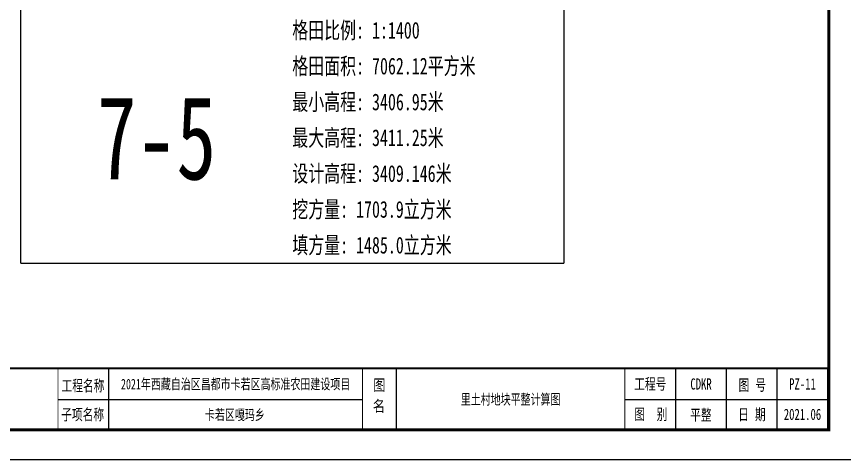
# Model space of a CAD drawing. Extents: x 4283 to 40403, y 1134 to 1764.
# Drawn here: x 8281 to 8479.2, y 1467.1 to 1573.1 of the extents above; entities that cross this region are included whole.
import ezdxf
from ezdxf.enums import TextEntityAlignment as Align

# ---------------------------------------------------------------- set-up
doc = ezdxf.new("R2010")
doc.units = 0
for name, color, linetype in [('PUB_TITLE', 4, 'Continuous'), ('S-MODIFY', 4, 'Continuous'), ('tdz_土方计算图', 7, 'Continuous'), ('华泽绵阳图框', 7, 'Continuous')]:
    doc.layers.add(name, color=color, linetype=linetype)
doc.styles.add('-宋体', font='', dxfattribs={"width": 0.8})
doc.styles.add('GLand', font='')
doc.styles.add('长仿宋', font='', dxfattribs={"width": 0.7, "height": 5})
doc.styles.get('-宋体').set_extended_font_data('SimSun')
doc.styles.get('GLand').set_extended_font_data('FangSong_GB2312')
doc.styles.get('长仿宋').set_extended_font_data('SimSun')

msp = doc.modelspace()

# ---------------------------------------------------------------- linework, layer by layer
msp.add_lwpolyline([(8281.99, 1514.09), (8411.99, 1514.09)])
at = {"layer": 'PUB_TITLE'}
msp.add_lwpolyline([(8062.53, 1467.09), (8482.53, 1467.09), (8482.53, 1764.09), (8062.53, 1764.09)], close=True, dxfattribs=at)
at = {"layer": 'PUB_TITLE', "color": 7, "const_width": 0.566}
msp.add_lwpolyline([(8475.46, 1474.16), (8475.46, 1756.99)], dxfattribs=at)
at = {"layer": 'PUB_TITLE', "color": 7, "const_width": 0.506}
msp.add_lwpolyline([(8080.21, 1474.16), (8475.23, 1474.16), (8475.24, 1488.92), (8080.21, 1488.92)], close=True, dxfattribs=at)
at = {"layer": 'S-MODIFY'}
msp.add_lwpolyline([(8062.53, 1467.09), (8482.53, 1467.09), (8482.53, 1764.09), (8062.53, 1764.09)], close=True, dxfattribs=at)
at = {"layer": 'tdz_土方计算图', "linetype": 'Continuous'}
for points in [[(8281.99, 1514.09), (8281.99, 1514.09), (8281.99, 1674.09), (8281.99, 1674.09)], [(8411.99, 1674.09), (8411.99, 1514.09)]]:
    msp.add_lwpolyline(points, dxfattribs=at)
at = {"layer": '华泽绵阳图框', "color": 7}
for p, q in [((8303.04, 1474.16), (8303.04, 1488.92)), ((8371.92, 1474.16), (8371.92, 1488.92)), ((8438.78, 1474.08), (8438.78, 1488.84)), ((8450.93, 1474.08), (8450.93, 1488.84)), ((8463.08, 1474.08), (8463.08, 1488.84)), ((8290.89, 1481.46), (8363.82, 1481.46)), ((8426.62, 1481.46), (8475.23, 1481.46))]:
    msp.add_line(p, q, dxfattribs=at)
at = {"layer": '华泽绵阳图框', "color": 7, "const_width": 0.707}
msp.add_lwpolyline([(8080.21, 1474.16), (8475.46, 1474.16), (8475.46, 1756.99), (8080.21, 1756.99)], close=True, dxfattribs=at)
at = {"layer": '华泽绵阳图框', "color": 7, "const_width": 0.506}
msp.add_lwpolyline([(8080.21, 1488.92), (8475.24, 1488.92)], dxfattribs=at)
at = {"layer": '华泽绵阳图框', "color": 7, "const_width": 0.203, "flags": 128}
for points in [[(8290.89, 1474.16), (8290.89, 1488.92)], [(8363.82, 1474.16), (8363.82, 1488.92)], [(8426.62, 1474.08), (8426.62, 1488.84)]]:
    msp.add_lwpolyline(points, dxfattribs=at)

# ---------------------------------------------------------------- texts
at = {"layer": 'tdz_土方计算图', "linetype": 'Continuous', "style": 'GLand', "width": 0.7}
for s, p in [('格田比例: 1:1400', (8346.99, 1569.81)), ('格田面积: 7062.12平方米', (8346.99, 1561.24)), ('最小高程: 3406.95米', (8346.99, 1552.66)), ('最大高程: 3411.25米', (8346.99, 1544.09)), ('设计高程: 3409.146米', (8346.99, 1535.52)), ('挖方量: 1703.9立方米', (8346.99, 1526.95)), ('填方量: 1485.0立方米', (8346.99, 1518.38))]:
    msp.add_text(s, height=4, dxfattribs=at).set_placement(p, align=Align.MIDDLE_LEFT)
at = {"layer": 'tdz_土方计算图', "color": 6, "linetype": 'Continuous', "style": 'GLand', "width": 0.7}
msp.add_text('7-5', height=20, dxfattribs=at).set_placement((8314.49, 1544.09), align=Align.MIDDLE_CENTER)
at = {"layer": '华泽绵阳图框', "style": '长仿宋', "width": 0.7}
for s, height, p in [('工程名称', 2.685, (8291.76, 1483.4)), ('工程号', 2.685, (8428.85, 1483.8)), ('图', 2.69, (8453.83, 1483.55)), ('号', 2.69, (8457.84, 1483.55)), ('子项名称', 2.685, (8291.68, 1476.49)), ('图', 2.69, (8428.87, 1476.56)), ('别', 2.69, (8434.21, 1476.56)), ('日', 2.69, (8453.74, 1476.5)), ('期', 2.69, (8457.75, 1476.5))]:
    msp.add_text(s, height=height, dxfattribs=at).set_placement(p)
for s, height, p in [('2021年西藏自治区昌都市卡若区高标准农田建设项目', 2.5, (8333.43, 1485.19)), ('CDKR', 2.685, (8444.85, 1485.15)), ('PZ-11', 2.685, (8469.13, 1485.17)), ('里土村地块平整计算图', 2.5, (8399.27, 1481.54)), ('卡若区嘎玛乡', 2.5, (8333.25, 1477.83)), ('平整', 2.685, (8444.82, 1477.79)), ('2021.06', 2.685, (8469.13, 1477.87))]:
    msp.add_text(s, height=height, dxfattribs=at).set_placement(p, align=Align.MIDDLE)
at = {"layer": '华泽绵阳图框', "color": 7, "style": '-宋体', "width": 0.8}
for s, p in [('图', (8366.37, 1483.55)), ('名', (8366.27, 1478.52))]:
    msp.add_text(s, height=2.69, dxfattribs=at).set_placement(p)

doc.saveas('drawing.dxf')
